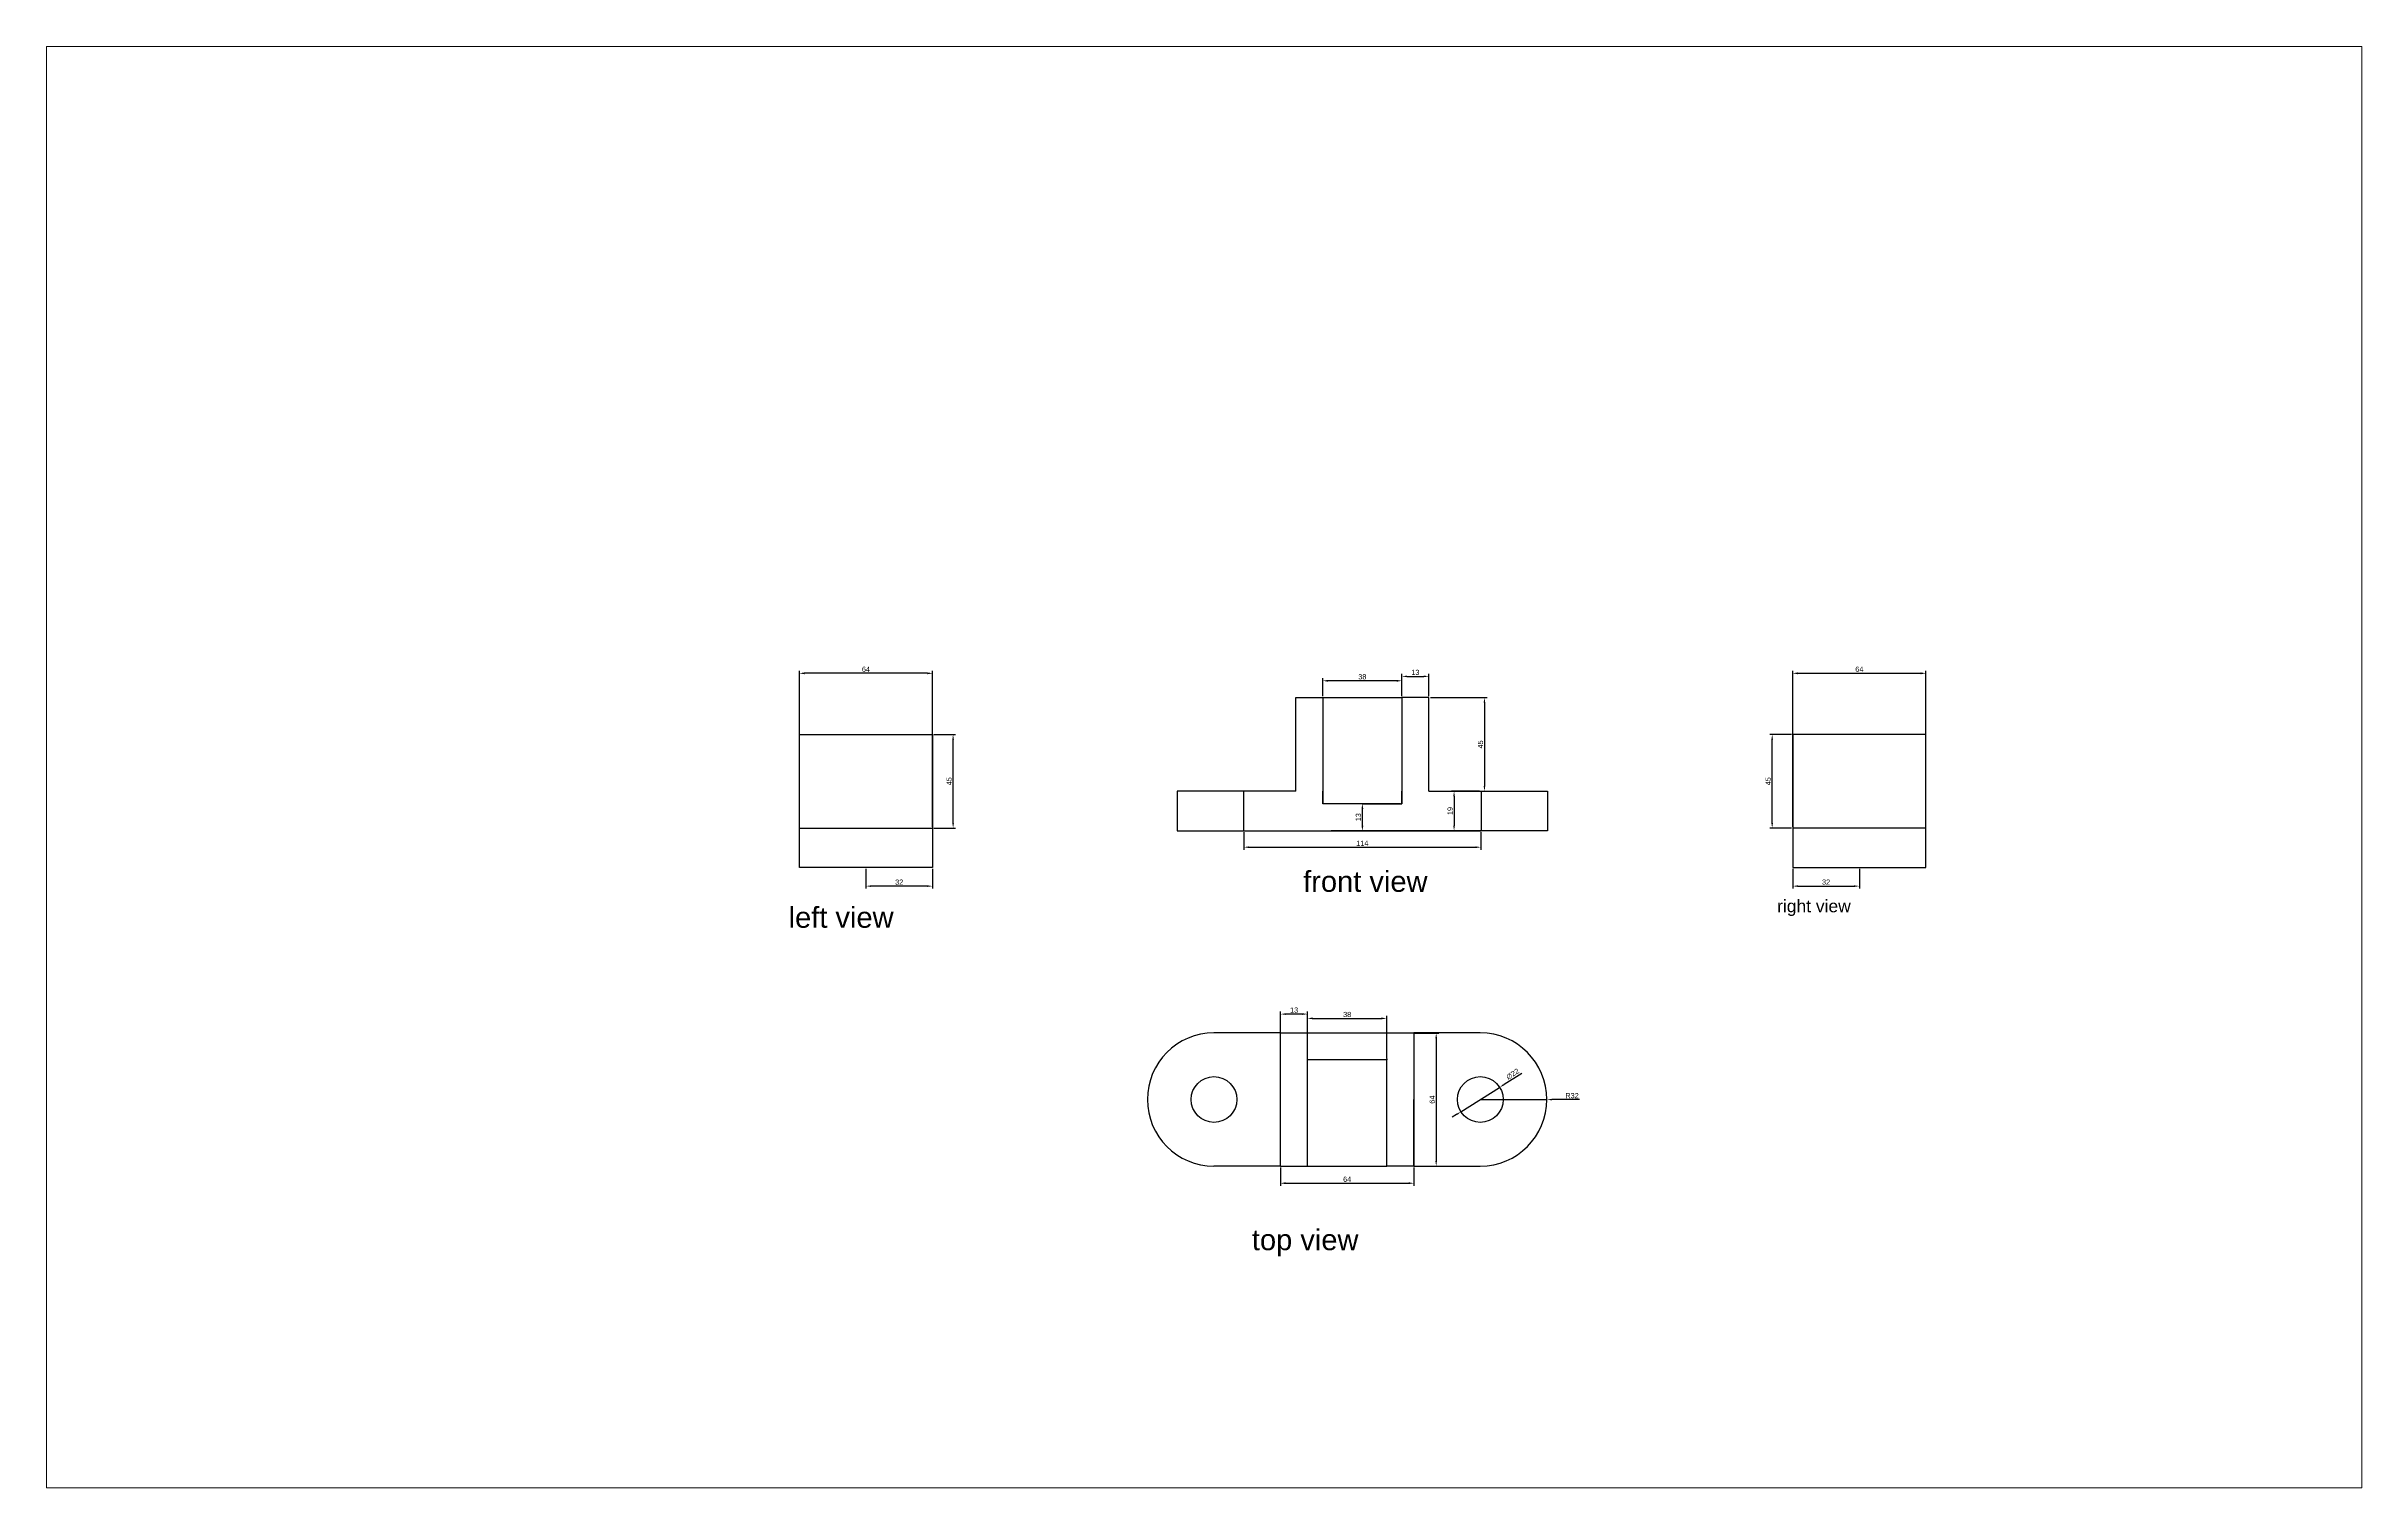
# Paper-space layout 'Layout1' of a CAD drawing. Header units: millimetres. Extents: x 10 to 289, y 17 to 190.
# The model-space entities are those that its viewports show. They can reach past a viewport. Long polylines and large blocks are cut down to what shows.
import ezdxf

# ---------------------------------------------------------------- set-up
doc = ezdxf.new("R2010")
doc.units = ezdxf.units.MM
doc.styles.get("Standard").update_dxf_attribs({"font": 'arial.ttf'})
doc.dimstyles.new('ISO-25', dxfattribs={"dimtxt": 2.5, "dimasz": 2.5, "dimexe": 1.25, "dimexo": 0.625, "dimtad": 1, "dimtxsty": 'Standard', "dimcen": 2.5, "dimadec": 0, "dimazin": 0, "dimtfac": 1, "dimtmove": 0, "dimatfit": 3, "dimfxl": 1, "dimarcsym": 0})

# ---------------------------------------------------------------- blocks, each defined once
blk = doc.blocks.new('*D2')
at = {"color": 0, "lineweight": -2, "transparency": 16777216}
for p, q in [((2282.4, 1297.9), (2282.4, 1289.3)), ((2396.4, 1297.9), (2396.4, 1289.3)), ((2284.9, 1290.6), (2393.9, 1290.6))]:
    blk.add_line(p, q, dxfattribs=at)
at = {"color": 0, "transparency": 16777216}
for points in [[(2284.9, 1291), (2284.9, 1290.2), (2282.4, 1290.6)], [(2393.9, 1291), (2393.9, 1290.2), (2396.4, 1290.6)]]:
    blk.add_solid(points, dxfattribs=at)
at = {"layer": 'Defpoints', "color": 0, "transparency": 16777216}
for p in [(2282.4, 1298.5), (2396.4, 1298.5), (2396.4, 1290.6)]:
    blk.add_point(p, dxfattribs=at)
at = {"color": 0, "transparency": 16777216, "insert": (2339.4, 1292.5), "char_height": 2.5, "attachment_point": 5}
blk.add_mtext('114', dxfattribs=at)
blk = doc.blocks.new('*D3')
at = {"color": 0, "lineweight": -2, "transparency": 16777216}
for p, q in [((2357.8, 1311.5), (2338.2, 1311.5)), ((2339.4, 1309), (2339.4, 1301)), ((2357.8, 1298.5), (2338.2, 1298.5))]:
    blk.add_line(p, q, dxfattribs=at)
at = {"color": 0, "transparency": 16777216}
for points in [[(2339, 1309), (2339.9, 1309), (2339.4, 1311.5)], [(2339, 1301), (2339.9, 1301), (2339.4, 1298.5)]]:
    blk.add_solid(points, dxfattribs=at)
at = {"layer": 'Defpoints', "color": 0, "transparency": 16777216}
for p in [(2358.4, 1311.5), (2339.4, 1298.5), (2358.4, 1298.5)]:
    blk.add_point(p, dxfattribs=at)
at = {"color": 0, "transparency": 16777216, "insert": (2337.5, 1305), "char_height": 2.5, "attachment_point": 5, "rotation": 90}
blk.add_mtext('13', dxfattribs=at)
blk = doc.blocks.new('*D4')
at = {"color": 0, "lineweight": -2, "transparency": 16777216}
for p, q in [((2395.8, 1317.5), (2382.2, 1317.5)), ((2383.5, 1315), (2383.5, 1301)), ((2395.8, 1298.5), (2382.2, 1298.5))]:
    blk.add_line(p, q, dxfattribs=at)
at = {"color": 0, "transparency": 16777216}
for points in [[(2383.1, 1315), (2383.9, 1315), (2383.5, 1317.5)], [(2383.1, 1301), (2383.9, 1301), (2383.5, 1298.5)]]:
    blk.add_solid(points, dxfattribs=at)
at = {"layer": 'Defpoints', "color": 0, "transparency": 16777216}
for p in [(2396.4, 1317.5), (2383.5, 1298.5), (2396.4, 1298.5)]:
    blk.add_point(p, dxfattribs=at)
at = {"color": 0, "transparency": 16777216, "insert": (2381.6, 1308), "char_height": 2.5, "attachment_point": 5, "rotation": 90}
blk.add_mtext('19', dxfattribs=at)
blk = doc.blocks.new('*D5')
at = {"color": 0, "lineweight": -2, "transparency": 16777216}
for p, q in [((2320.4, 1363.2), (2320.4, 1371.8)), ((2355.9, 1370.6), (2322.9, 1370.6)), ((2358.4, 1363.2), (2358.4, 1371.8))]:
    blk.add_line(p, q, dxfattribs=at)
at = {"color": 0, "transparency": 16777216}
for points in [[(2322.9, 1371), (2322.9, 1370.1), (2320.4, 1370.6)], [(2355.9, 1371), (2355.9, 1370.1), (2358.4, 1370.6)]]:
    blk.add_solid(points, dxfattribs=at)
at = {"layer": 'Defpoints', "color": 0, "transparency": 16777216}
for p in [(2320.4, 1370.6), (2320.4, 1362.5), (2358.4, 1362.5)]:
    blk.add_point(p, dxfattribs=at)
at = {"color": 0, "transparency": 16777216, "insert": (2339.4, 1372.5), "char_height": 2.5, "attachment_point": 5}
blk.add_mtext('38', dxfattribs=at)
blk = doc.blocks.new('*D6')
at = {"color": 0, "lineweight": -2, "transparency": 16777216}
for p, q in [((2358.4, 1363.2), (2358.4, 1374)), ((2360.9, 1372.7), (2368.9, 1372.7)), ((2371.4, 1363.2), (2371.4, 1374))]:
    blk.add_line(p, q, dxfattribs=at)
at = {"color": 0, "transparency": 16777216}
for points in [[(2360.9, 1373.1), (2360.9, 1372.3), (2358.4, 1372.7)], [(2368.9, 1373.1), (2368.9, 1372.3), (2371.4, 1372.7)]]:
    blk.add_solid(points, dxfattribs=at)
at = {"layer": 'Defpoints', "color": 0, "transparency": 16777216}
for p in [(2371.4, 1372.7), (2358.4, 1362.5), (2371.4, 1362.5)]:
    blk.add_point(p, dxfattribs=at)
at = {"color": 0, "transparency": 16777216, "insert": (2364.9, 1374.6), "char_height": 2.5, "attachment_point": 5}
blk.add_mtext('13', dxfattribs=at)
blk = doc.blocks.new('*D7')
at = {"color": 0, "lineweight": -2, "transparency": 16777216}
for p, q in [((2372.1, 1362.5), (2399.4, 1362.5)), ((2398.1, 1360), (2398.1, 1320)), ((2372.1, 1317.5), (2399.4, 1317.5))]:
    blk.add_line(p, q, dxfattribs=at)
at = {"color": 0, "transparency": 16777216}
for points in [[(2397.7, 1360), (2398.5, 1360), (2398.1, 1362.5)], [(2397.7, 1320), (2398.5, 1320), (2398.1, 1317.5)]]:
    blk.add_solid(points, dxfattribs=at)
at = {"layer": 'Defpoints', "color": 0, "transparency": 16777216}
for p in [(2371.4, 1362.5), (2371.4, 1317.5), (2398.1, 1317.5)]:
    blk.add_point(p, dxfattribs=at)
at = {"color": 0, "transparency": 16777216, "insert": (2396.2, 1340), "char_height": 2.5, "attachment_point": 5, "rotation": 90}
blk.add_mtext('45', dxfattribs=at)
blk = doc.blocks.new('*D8')
at = {"color": 0, "lineweight": -2, "transparency": 16777216}
for p, q in [((2133.5, 1344.8), (2143.9, 1344.8)), ((2142.7, 1302.3), (2142.7, 1342.3)), ((2133.5, 1299.8), (2143.9, 1299.8))]:
    blk.add_line(p, q, dxfattribs=at)
at = {"color": 0, "transparency": 16777216}
for points in [[(2142.3, 1342.3), (2143.1, 1342.3), (2142.7, 1344.8)], [(2142.3, 1302.3), (2143.1, 1302.3), (2142.7, 1299.8)]]:
    blk.add_solid(points, dxfattribs=at)
at = {"layer": 'Defpoints', "color": 0, "transparency": 16777216}
for p in [(2132.8, 1344.8), (2142.7, 1344.8), (2132.8, 1299.8)]:
    blk.add_point(p, dxfattribs=at)
at = {"color": 0, "transparency": 16777216, "insert": (2140.8, 1322.3), "char_height": 2.5, "attachment_point": 5, "rotation": 90}
blk.add_mtext('45', dxfattribs=at)
blk = doc.blocks.new('*D9')
at = {"color": 0, "lineweight": -2, "transparency": 16777216}
for p, q in [((2100.8, 1280.2), (2100.8, 1270.7)), ((2132.8, 1280.2), (2132.8, 1270.7)), ((2130.3, 1271.9), (2103.3, 1271.9))]:
    blk.add_line(p, q, dxfattribs=at)
at = {"color": 0, "transparency": 16777216}
for points in [[(2103.3, 1272.3), (2103.3, 1271.5), (2100.8, 1271.9)], [(2130.3, 1272.3), (2130.3, 1271.5), (2132.8, 1271.9)]]:
    blk.add_solid(points, dxfattribs=at)
at = {"layer": 'Defpoints', "color": 0, "transparency": 16777216}
for p in [(2100.8, 1280.8), (2132.8, 1280.8), (2100.8, 1271.9)]:
    blk.add_point(p, dxfattribs=at)
at = {"color": 0, "transparency": 16777216, "insert": (2116.8, 1273.8), "char_height": 2.5, "attachment_point": 5}
blk.add_mtext('32', dxfattribs=at)
blk = doc.blocks.new('*D10')
at = {"color": 0, "lineweight": -2, "transparency": 16777216}
for p, q in [((2068.8, 1300.4), (2068.8, 1375.4)), ((2130.3, 1374.2), (2071.3, 1374.2)), ((2132.8, 1300.4), (2132.8, 1375.4))]:
    blk.add_line(p, q, dxfattribs=at)
at = {"color": 0, "transparency": 16777216}
for points in [[(2071.3, 1374.6), (2071.3, 1373.7), (2068.8, 1374.2)], [(2130.3, 1374.6), (2130.3, 1373.7), (2132.8, 1374.2)]]:
    blk.add_solid(points, dxfattribs=at)
at = {"layer": 'Defpoints', "color": 0, "transparency": 16777216}
for p in [(2068.8, 1374.2), (2068.8, 1299.8), (2132.8, 1299.8)]:
    blk.add_point(p, dxfattribs=at)
at = {"color": 0, "transparency": 16777216, "insert": (2100.8, 1376.1), "char_height": 2.5, "attachment_point": 5}
blk.add_mtext('64', dxfattribs=at)
blk = doc.blocks.new('*D11')
at = {"color": 0, "lineweight": -2, "transparency": 16777216}
for p, q in [((2545.7, 1344.8), (2535.2, 1344.8)), ((2536.4, 1302.3), (2536.4, 1342.3)), ((2545.7, 1299.8), (2535.2, 1299.8))]:
    blk.add_line(p, q, dxfattribs=at)
at = {"color": 0, "transparency": 16777216}
for points in [[(2536, 1342.3), (2536.8, 1342.3), (2536.4, 1344.8)], [(2536, 1302.3), (2536.8, 1302.3), (2536.4, 1299.8)]]:
    blk.add_solid(points, dxfattribs=at)
at = {"layer": 'Defpoints', "color": 0, "transparency": 16777216}
for p in [(2536.4, 1344.8), (2546.3, 1344.8), (2546.3, 1299.8)]:
    blk.add_point(p, dxfattribs=at)
at = {"color": 0, "transparency": 16777216, "insert": (2534.5, 1322.3), "char_height": 2.5, "attachment_point": 5, "rotation": 90}
blk.add_mtext('45', dxfattribs=at)
blk = doc.blocks.new('*D12')
at = {"color": 0, "lineweight": -2, "transparency": 16777216}
for p, q in [((2546.3, 1280.2), (2546.3, 1270.7)), ((2578.3, 1280.2), (2578.3, 1270.7)), ((2548.8, 1271.9), (2575.8, 1271.9))]:
    blk.add_line(p, q, dxfattribs=at)
at = {"color": 0, "transparency": 16777216}
for points in [[(2548.8, 1272.3), (2548.8, 1271.5), (2546.3, 1271.9)], [(2575.8, 1272.3), (2575.8, 1271.5), (2578.3, 1271.9)]]:
    blk.add_solid(points, dxfattribs=at)
at = {"layer": 'Defpoints', "color": 0, "transparency": 16777216}
for p in [(2546.3, 1280.8), (2578.3, 1280.8), (2578.3, 1271.9)]:
    blk.add_point(p, dxfattribs=at)
at = {"color": 0, "transparency": 16777216, "insert": (2562.3, 1273.8), "char_height": 2.5, "attachment_point": 5}
blk.add_mtext('32', dxfattribs=at)
blk = doc.blocks.new('*D13')
at = {"color": 0, "lineweight": -2, "transparency": 16777216}
for p, q in [((2546.3, 1300.4), (2546.3, 1375.4)), ((2548.8, 1374.2), (2607.8, 1374.2)), ((2610.3, 1300.4), (2610.3, 1375.4))]:
    blk.add_line(p, q, dxfattribs=at)
at = {"color": 0, "transparency": 16777216}
for points in [[(2548.8, 1374.6), (2548.8, 1373.7), (2546.3, 1374.2)], [(2607.8, 1374.6), (2607.8, 1373.7), (2610.3, 1374.2)]]:
    blk.add_solid(points, dxfattribs=at)
at = {"layer": 'Defpoints', "color": 0, "transparency": 16777216}
for p in [(2610.3, 1374.2), (2546.3, 1299.8), (2610.3, 1299.8)]:
    blk.add_point(p, dxfattribs=at)
at = {"color": 0, "transparency": 16777216, "insert": (2578.3, 1376.1), "char_height": 2.5, "attachment_point": 5}
blk.add_mtext('64', dxfattribs=at)
blk = doc.blocks.new('*D14')
at = {"color": 0, "lineweight": -2, "transparency": 16777216}
for p, q in [((2416, 1181.9), (2407.5, 1176.6)), ((2386.8, 1163.5), (2405.4, 1175.2)), ((2384.7, 1162.1), (2382.6, 1160.8))]:
    blk.add_line(p, q, dxfattribs=at)
at = {"color": 0, "transparency": 16777216}
for points in [[(2407.3, 1176.9), (2407.7, 1176.2), (2405.4, 1175.2)], [(2384.5, 1162.5), (2384.9, 1161.8), (2386.8, 1163.5)]]:
    blk.add_solid(points, dxfattribs=at)
at = {"layer": 'Defpoints', "color": 0, "transparency": 16777216}
for p in [(2405.4, 1175.2), (2386.8, 1163.5)]:
    blk.add_point(p, dxfattribs=at)
at = {"color": 0, "transparency": 16777216, "insert": (2411.7, 1181.6), "char_height": 2.5, "attachment_point": 5, "rotation": 32.3766}
blk.add_mtext('∅22', dxfattribs=at)
blk = doc.blocks.new('*D15')
at = {"color": 0, "lineweight": -2, "transparency": 16777216}
for p, q in [((2396.1, 1169.3), (2428.1, 1169.3)), ((2443.8, 1169.3), (2430.6, 1169.3))]:
    blk.add_line(p, q, dxfattribs=at)
at = {"color": 0, "transparency": 16777216}
blk.add_solid([(2430.6, 1169.7), (2430.6, 1168.9), (2428.1, 1169.3)], dxfattribs=at)
at = {"layer": 'Defpoints', "color": 0, "transparency": 16777216}
for p in [(2396.1, 1169.3), (2428.1, 1169.3)]:
    blk.add_point(p, dxfattribs=at)
at = {"color": 0, "transparency": 16777216, "insert": (2440.2, 1171.2), "char_height": 2.5, "attachment_point": 5, "rotation": 359.9519}
blk.add_mtext('R32', dxfattribs=at)
blk = doc.blocks.new('*D16')
at = {"color": 0, "lineweight": -2, "transparency": 16777216}
for p, q in [((2300.1, 1136.7), (2300.1, 1127.9)), ((2364.1, 1136.7), (2364.1, 1127.9)), ((2302.6, 1129.1), (2361.6, 1129.1))]:
    blk.add_line(p, q, dxfattribs=at)
at = {"color": 0, "transparency": 16777216}
for points in [[(2302.6, 1129.6), (2302.6, 1128.7), (2300.1, 1129.1)], [(2361.6, 1129.6), (2361.6, 1128.7), (2364.1, 1129.1)]]:
    blk.add_solid(points, dxfattribs=at)
at = {"layer": 'Defpoints', "color": 0, "transparency": 16777216}
for p in [(2300.1, 1137.3), (2364.1, 1137.3), (2364.1, 1129.1)]:
    blk.add_point(p, dxfattribs=at)
at = {"color": 0, "transparency": 16777216, "insert": (2332.1, 1131), "char_height": 2.5, "attachment_point": 5}
blk.add_mtext('64', dxfattribs=at)
blk = doc.blocks.new('*D17')
at = {"color": 0, "lineweight": -2, "transparency": 16777216}
for p, q in [((2300.1, 1189), (2300.1, 1211.6)), ((2310.6, 1210.4), (2302.6, 1210.4)), ((2313.1, 1189), (2313.1, 1211.6))]:
    blk.add_line(p, q, dxfattribs=at)
at = {"color": 0, "transparency": 16777216}
for points in [[(2302.6, 1210.8), (2302.6, 1210), (2300.1, 1210.4)], [(2310.6, 1210.8), (2310.6, 1210), (2313.1, 1210.4)]]:
    blk.add_solid(points, dxfattribs=at)
at = {"layer": 'Defpoints', "color": 0, "transparency": 16777216}
for p in [(2300.1, 1210.4), (2300.1, 1188.3), (2313.1, 1188.3)]:
    blk.add_point(p, dxfattribs=at)
at = {"color": 0, "transparency": 16777216, "insert": (2306.6, 1212.3), "char_height": 2.5, "attachment_point": 5}
blk.add_mtext('13', dxfattribs=at)
blk = doc.blocks.new('*D18')
at = {"color": 0, "lineweight": -2, "transparency": 16777216}
for p, q in [((2313.1, 1189), (2313.1, 1209.6)), ((2315.6, 1208.3), (2348.6, 1208.3)), ((2351.1, 1189), (2351.1, 1209.6))]:
    blk.add_line(p, q, dxfattribs=at)
at = {"color": 0, "transparency": 16777216}
for points in [[(2315.6, 1208.8), (2315.6, 1207.9), (2313.1, 1208.3)], [(2348.6, 1208.8), (2348.6, 1207.9), (2351.1, 1208.3)]]:
    blk.add_solid(points, dxfattribs=at)
at = {"layer": 'Defpoints', "color": 0, "transparency": 16777216}
for p in [(2351.1, 1208.3), (2313.1, 1188.3), (2351.1, 1188.3)]:
    blk.add_point(p, dxfattribs=at)
at = {"color": 0, "transparency": 16777216, "insert": (2332.1, 1210.2), "char_height": 2.5, "attachment_point": 5}
blk.add_mtext('38', dxfattribs=at)
blk = doc.blocks.new('*D19')
at = {"color": 0, "lineweight": -2, "transparency": 16777216}
for p, q in [((2364.7, 1201.3), (2376.2, 1201.3)), ((2374.9, 1198.8), (2374.9, 1139.8)), ((2364.7, 1137.3), (2376.2, 1137.3))]:
    blk.add_line(p, q, dxfattribs=at)
at = {"color": 0, "transparency": 16777216}
for points in [[(2374.5, 1198.8), (2375.3, 1198.8), (2374.9, 1201.3)], [(2374.5, 1139.8), (2375.3, 1139.8), (2374.9, 1137.3)]]:
    blk.add_solid(points, dxfattribs=at)
at = {"layer": 'Defpoints', "color": 0, "transparency": 16777216}
for p in [(2364.1, 1201.3), (2364.1, 1137.3), (2374.9, 1137.3)]:
    blk.add_point(p, dxfattribs=at)
at = {"color": 0, "transparency": 16777216, "insert": (2373, 1169.3), "char_height": 2.5, "attachment_point": 5, "rotation": 90}
blk.add_mtext('64', dxfattribs=at)

msp = doc.modelspace()

# ---------------------------------------------------------------- linework, layer by layer
for p, q in [((2307.443, 1317.527), (2307.443, 1362.527)), ((2307.443, 1362.527), (2320.443, 1362.527)), ((2320.443, 1362.527), (2320.443, 1311.527)), ((2320.443, 1362.527), (2358.443, 1362.527)), ((2371.443, 1362.527), (2358.443, 1362.527)), ((2358.443, 1362.527), (2358.443, 1311.527)), ((2371.443, 1317.527), (2371.443, 1362.527)), ((2068.837, 1299.788), (2068.837, 1344.788)), ((2068.837, 1344.788), (2132.837, 1344.788)), ((2132.837, 1344.788), (2132.837, 1299.788)), ((2610.282, 1344.788), (2546.282, 1344.788)), ((2546.282, 1344.788), (2546.282, 1299.788)), ((2610.282, 1299.788), (2610.282, 1344.788)), ((2282.443, 1317.527), (2250.443, 1317.527)), ((2250.443, 1317.527), (2250.443, 1298.527)), ((2282.443, 1298.527), (2282.443, 1317.527)), ((2307.443, 1317.527), (2282.443, 1317.527)), ((2320.443, 1311.527), (2320.443, 1317.527)), ((2358.443, 1311.527), (2358.443, 1317.527)), ((2371.443, 1317.527), (2396.443, 1317.527)), ((2396.443, 1317.527), (2396.443, 1298.527)), ((2396.443, 1317.527), (2428.443, 1317.527)), ((2428.443, 1317.527), (2428.443, 1298.527)), ((2339.443, 1311.527), (2320.443, 1311.527)), ((2339.443, 1311.527), (2358.443, 1311.527)), ((2068.837, 1280.788), (2068.837, 1299.788)), ((2068.837, 1299.788), (2100.837, 1299.788)), ((2100.837, 1299.788), (2132.837, 1299.788)), ((2132.837, 1299.788), (2132.837, 1280.788)), ((2250.443, 1298.527), (2282.443, 1298.527)), ((2282.443, 1298.527), (2396.443, 1298.527)), ((2282.443, 1298.527), (2282.443, 1298.527)), ((2396.443, 1298.527), (2324.443, 1298.527)), ((2396.443, 1298.527), (2339.443, 1298.527)), ((2428.443, 1298.527), (2396.443, 1298.527)), ((2578.282, 1299.788), (2546.282, 1299.788)), ((2546.282, 1299.788), (2546.282, 1280.788)), ((2610.282, 1299.788), (2578.282, 1299.788)), ((2610.282, 1280.788), (2610.282, 1299.788)), ((2100.837, 1280.788), (2068.837, 1280.788)), ((2132.837, 1280.788), (2100.837, 1280.788)), ((2546.282, 1280.788), (2578.282, 1280.788)), ((2578.282, 1280.788), (2610.282, 1280.788)), ((2300.103, 1201.348), (2268.103, 1201.348)), ((2300.103, 1137.348), (2300.103, 1201.348)), ((2300.103, 1201.348), (2364.103, 1201.348)), ((2364.103, 1201.348), (2364.103, 1137.348)), ((2396.103, 1201.348), (2364.103, 1201.348)), ((2313.103, 1188.348), (2313.103, 1189.092)), ((2313.103, 1137.348), (2313.103, 1188.348)), ((2351.103, 1188.348), (2313.103, 1188.348)), ((2351.122, 1188.934), (2351.103, 1188.348)), ((2351.103, 1137.348), (2351.103, 1188.348)), ((2300.103, 1137.348), (2300.103, 1169.348)), ((2364.103, 1137.348), (2364.103, 1169.348)), ((2300.103, 1137.348), (2268.103, 1137.348)), ((2300.103, 1137.348), (2313.103, 1137.348)), ((2313.103, 1137.348), (2351.103, 1137.348)), ((2364.103, 1137.348), (2351.103, 1137.348)), ((2364.103, 1137.348), (2396.103, 1137.348))]:
    msp.add_line(p, q)
for centre in [(2268.103, 1169.348), (2396.103, 1169.348)]:
    msp.add_circle(centre, 11)
for centre, start, end in [((2268.103, 1169.348), 90, 270), ((2396.103, 1169.348), 270, 90)]:
    msp.add_arc(centre, 32, start, end)

# ---------------------------------------------------------------- texts
at = {"attachment_point": 1}
for s, width, insert, char_height in [('front view', 78.5912, (2310.968, 1279.156), 10), ('left view', 79.7682, (2063.635, 1261.891), 10), ('right view', 74.90391, (2538.771, 1265.335), 6), ('top view', 126.2446, (2286.312, 1106.946), 10)]:
    msp.add_mtext_dynamic_manual_height_columns(s, width=width, gutter_width=12.5, heights=[0], dxfattribs=dict(at, insert=insert, char_height=char_height))

# ---------------------------------------------------------------- dimensions: what is measured, and where the dimension line sits
for base, p1, p2, picture, middle in [((2068.837, 1374.153), (2132.837, 1299.788), (2068.837, 1299.788), '*D10', (2100.837, 1376.054)), ((2320.443, 1370.56), (2358.443, 1362.527), (2320.443, 1362.527), '*D5', (2339.443, 1372.462)), ((2371.443, 1372.702), (2358.443, 1362.527), (2371.443, 1362.527), '*D6', (2364.943, 1374.604)), ((2396.443, 1290.581), (2282.443, 1298.527), (2396.443, 1298.527), '*D2', (2339.443, 1292.461)), ((2100.837, 1271.902), (2132.837, 1280.788), (2100.837, 1280.788), '*D9', (2116.837, 1273.804)), ((2300.103, 1210.395), (2313.103, 1188.348), (2300.103, 1188.348), '*D17', (2306.603, 1212.298)), ((2351.103, 1208.341), (2313.103, 1188.348), (2351.103, 1188.348), '*D18', (2332.103, 1210.244)), ((2364.103, 1129.14), (2300.103, 1137.348), (2364.103, 1137.348), '*D16', (2332.103, 1131.041))]:
    dim = msp.add_linear_dim(base=base, p1=p1, p2=p2, dimstyle='ISO-25')
    dim.commit()
    dim.dimension.update_dxf_attribs({"geometry": picture, "text_midpoint": middle})
for base, p1, p2, angle, picture, middle in [((2610.282, 1374.153), (2546.282, 1299.788), (2610.282, 1299.788), 180, '*D13', (2578.282, 1376.054)), ((2398.132, 1317.527), (2371.443, 1362.527), (2371.443, 1317.527), 90, '*D7', (2396.236, 1340.027)), ((2142.688, 1344.788), (2132.837, 1299.788), (2132.837, 1344.788), 90, '*D8', (2140.792, 1322.288)), ((2536.431, 1344.788), (2546.282, 1299.788), (2546.282, 1344.788), 90, '*D11', (2534.535, 1322.288)), ((2383.486, 1298.527), (2396.443, 1317.527), (2396.443, 1298.527), 90, '*D4', (2381.584, 1308.027)), ((2339.443, 1298.527), (2358.443, 1311.527), (2358.443, 1298.527), 90, '*D3', (2337.541, 1305.027)), ((2578.282, 1271.902), (2546.282, 1280.788), (2578.282, 1280.788), 180, '*D12', (2562.282, 1273.804)), ((2374.915, 1137.348), (2364.103, 1201.348), (2364.103, 1137.348), 90, '*D19', (2373.014, 1169.348))]:
    dim = msp.add_linear_dim(base=base, p1=p1, p2=p2, angle=angle, dimstyle='ISO-25')
    dim.commit()
    dim.dimension.update_dxf_attribs({"geometry": picture, "text_midpoint": middle})
dim = msp.add_diameter_dim_2p(p1=(2386.813, 1163.458), p2=(2405.393, 1175.238), dimstyle='ISO-25')
dim.commit()
dim.dimension.update_dxf_attribs({"geometry": '*D14', "text_midpoint": (2412.793, 1179.931)})
dim = msp.add_radius_dim(center=(2396.103, 1169.348), mpoint=(2428.103, 1169.321), dimstyle='ISO-25')
dim.commit()
dim.dimension.update_dxf_attribs({"geometry": '*D15', "text_midpoint": (2440.228, 1169.311), "dimtype": 164})

psp = doc.layouts.get("Layout1")

# ---------------------------------------------------------------- viewports
at = {"layer": '0'}
psp.add_viewport(center=(149.52, 103.69), size=(278.23, 173.1697), view_center_point=(2263.309, 1329.136), view_height=692.67883, dxfattribs=at)

doc.saveas('drawing.dxf')
